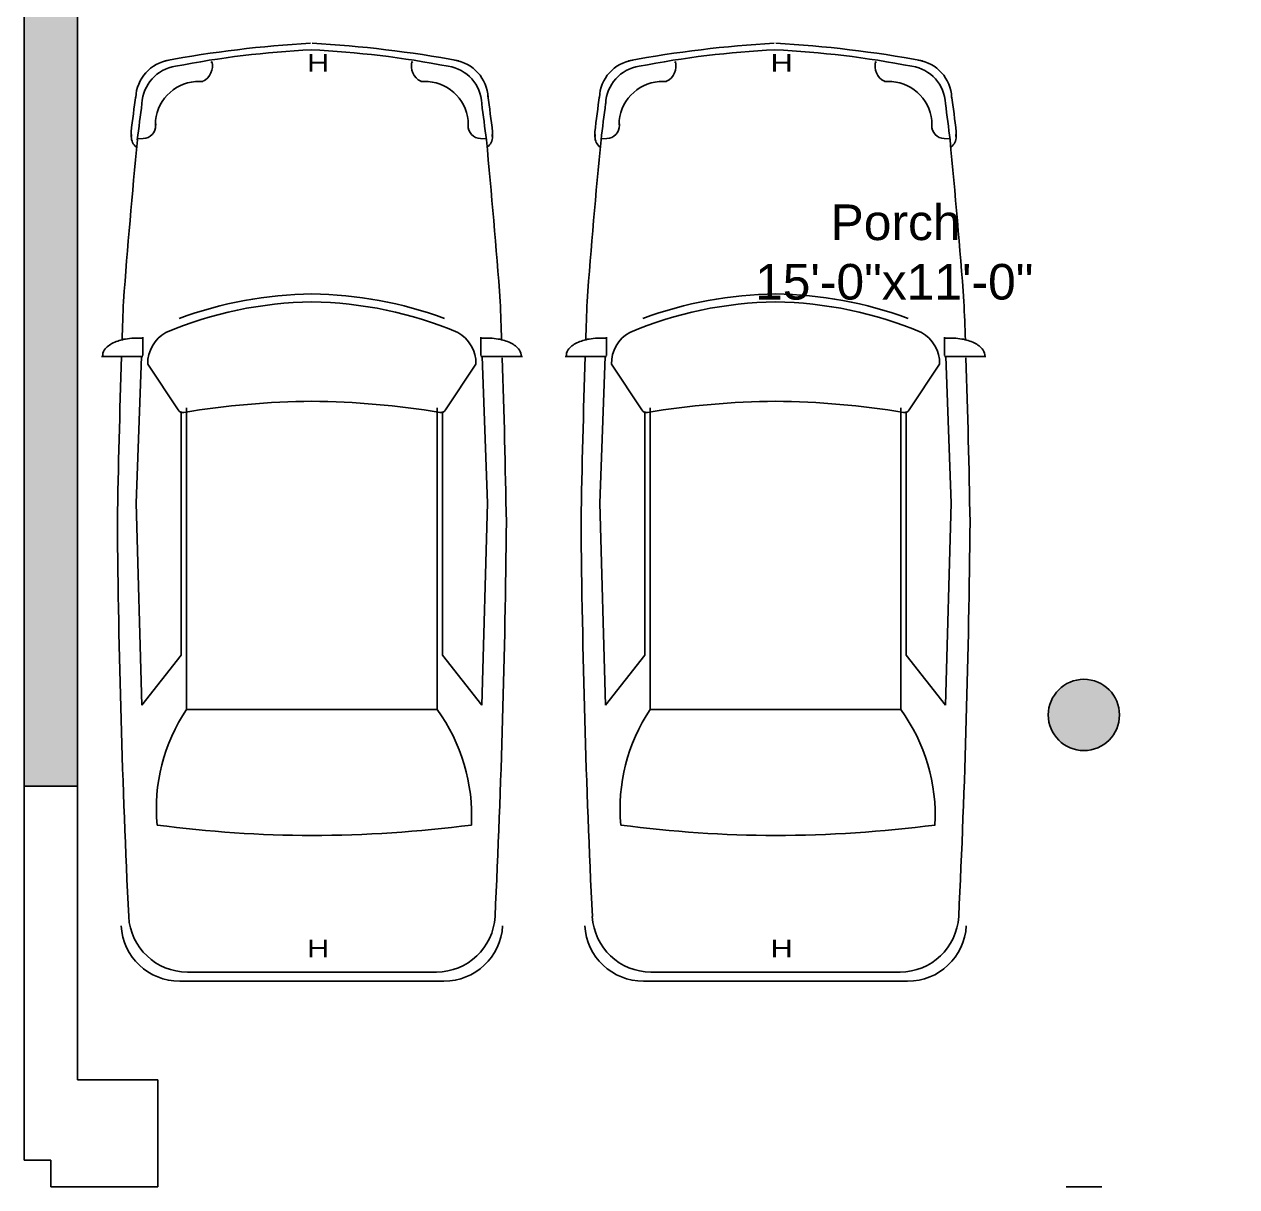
# Model space of a CAD drawing. Extents: x 22 to 562, y 18 to 1223.
# Drawn here: x 21.8 to 226.1, y 18.3 to 214.2 of the extents above; entities that cross this region are included whole.
import ezdxf

# ---------------------------------------------------------------- set-up
doc = ezdxf.new("R2010")
doc.units = 0
doc.header["$MEASUREMENT"] = 0
for name, color, linetype in [('FURN', 144, 'CONTINUOUS'), ('LABELS', 61, 'CONTINUOUS'), ('LINE', 7, 'CONTINUOUS'), ('WALLS', 7, 'CONTINUOUS')]:
    doc.layers.add(name, color=color, linetype=linetype)
doc.styles.get("Standard").update_dxf_attribs({"font": 'arial.ttf'})

msp = doc.modelspace()

# ---------------------------------------------------------------- hatches: boundary and pattern name
at = {"layer": 'LINE'}
h = msp.add_hatch(color=46, dxfattribs=at)
h.paths.add_polyline_path([(212.33, 391.78), (107.33, 391.78), (107.33, 382.78), (207.83, 382.78), (207.83, 378.28), (212.33, 378.28)])
h.paths.add_polyline_path([(516.83, 1129.78), (446.33, 1129.78), (446.33, 1120.78), (507.83, 1120.78), (507.83, 976.78), (419.33, 976.78), (419.33, 918.28), (423.83, 918.28), (423.83, 967.78), (507.83, 967.78), (507.83, 963.28), (516.83, 963.28)])
h.paths.add_polyline_path([(387.83, 1129.78), (383.33, 1129.78), (383.33, 1173.28), (374.33, 1173.28), (374.33, 1125.28), (330.83, 1125.28), (330.83, 1120.78), (387.83, 1120.78)])
h.paths.add_polyline_path([(137.33, 1129.78), (66.83, 1129.78), (66.83, 963.28), (75.83, 963.28), (75.83, 967.78), (159.83, 967.78), (159.83, 918.28), (164.33, 918.28), (164.33, 976.78), (75.83, 976.78), (75.83, 1120.78), (137.33, 1120.78)])
h.paths.add_polyline_path([(209.33, 1173.28), (200.33, 1173.28), (200.33, 1129.78), (195.83, 1129.78), (195.83, 1120.78), (252.83, 1120.78), (252.83, 1125.28), (209.33, 1125.28)])
h.paths.add_polyline_path([(516.83, 927.28), (507.83, 927.28), (507.83, 883.78), (423.83, 883.78), (423.83, 888.28), (419.33, 888.28), (419.33, 883.78), (414.83, 883.78), (414.83, 874.78), (507.83, 874.78), (507.83, 820.78), (516.83, 820.78)])
h.paths.add_polyline_path([(372.83, 883.78), (357.83, 883.78), (357.83, 976.78), (353.33, 976.78), (353.33, 883.78), (342.83, 883.78), (342.83, 874.78), (353.33, 874.78), (353.33, 741.28), (357.83, 741.28), (357.83, 874.78), (372.83, 874.78)], flags=16)
h.paths.add_polyline_path([(516.83, 748.78), (507.83, 748.78), (507.83, 694.78), (357.83, 694.78), (357.83, 699.28), (353.33, 699.28), (353.33, 685.78), (507.83, 685.78), (507.83, 649.78), (516.83, 649.78)])
h.paths.add_polyline_path([(516.83, 577.78), (507.83, 577.78), (507.83, 541.78), (363.83, 541.78), (363.83, 532.78), (371.33, 532.78), (371.33, 504.28), (375.83, 504.28), (375.83, 532.78), (507.83, 532.78), (507.83, 509.53), (516.83, 509.53)])
h.paths.add_polyline_path([(516.83, 461.53), (507.83, 461.53), (507.83, 438.28), (375.83, 438.28), (375.83, 462.28), (371.33, 462.28), (371.33, 433.78), (507.83, 433.78), (507.83, 424.78), (516.83, 424.78)])
h.paths.add_polyline_path([(516.83, 400.78), (507.83, 400.78), (507.83, 391.78), (503.33, 391.78), (503.33, 382.78), (507.83, 382.78), (507.83, 226.78), (477.83, 226.78), (477.83, 217.78), (516.83, 217.78)])
h.paths.add_polyline_path([(476.33, 391.78), (371.33, 391.78), (371.33, 378.28), (375.83, 378.28), (375.83, 382.78), (476.33, 382.78)])
h.paths.add_polyline_path([(405.83, 226.78), (375.83, 226.78), (375.83, 336.28), (371.33, 336.28), (371.33, 286.78), (363.83, 286.78), (363.83, 277.78), (371.33, 277.78), (371.33, 217.78), (405.83, 217.78)])
h.paths.add_polyline_path([(212.33, 277.78), (219.83, 277.78), (219.83, 286.78), (212.33, 286.78), (212.33, 336.28), (207.83, 336.28), (207.83, 226.78), (177.83, 226.78), (177.83, 217.78), (212.33, 217.78)])
h.paths.add_polyline_path([(206.33, 97.78, 1), (194.33, 97.78, 1)])
h.paths.add_polyline_path([(242.33, 169.78, 1), (230.33, 169.78, 1)])
h.paths.add_polyline_path([(341.33, 169.78, 1), (353.33, 169.78, 1)])
h.paths.add_polyline_path([(30.83, 226.78), (21.83, 226.78), (21.83, 85.78), (30.83, 85.78)])
h.paths.add_polyline_path([(80.33, 391.78), (75.83, 391.78), (75.83, 400.78), (66.83, 400.78), (66.83, 217.78), (105.83, 217.78), (105.83, 226.78), (75.83, 226.78), (75.83, 382.78), (80.33, 382.78)])
h.paths.add_polyline_path([(75.83, 461.53), (66.83, 461.53), (66.83, 424.78), (75.83, 424.78), (75.83, 433.78), (212.33, 433.78), (212.33, 462.28), (207.83, 462.28), (207.83, 438.28), (75.83, 438.28)])
h.paths.add_polyline_path([(219.83, 541.78), (75.83, 541.78), (75.83, 577.78), (66.83, 577.78), (66.83, 509.53), (75.83, 509.53), (75.83, 532.78), (207.83, 532.78), (207.83, 504.28), (212.33, 504.28), (212.33, 532.78), (219.83, 532.78)])
h.paths.add_polyline_path([(230.33, 699.28), (225.83, 699.28), (225.83, 694.78), (75.83, 694.78), (75.83, 748.78), (66.83, 748.78), (66.83, 649.78), (75.83, 649.78), (75.83, 685.78), (230.33, 685.78)])
h.paths.add_polyline_path([(240.83, 883.78), (230.33, 883.78), (230.33, 976.78), (225.83, 976.78), (225.83, 883.78), (210.83, 883.78), (210.83, 874.78), (225.83, 874.78), (225.83, 741.28), (230.33, 741.28), (230.33, 874.78), (240.83, 874.78)], flags=16)
h.paths.add_polyline_path([(168.83, 883.78), (164.33, 883.78), (164.33, 888.28), (159.83, 888.28), (159.83, 883.78), (75.83, 883.78), (75.83, 927.28), (66.83, 927.28), (66.83, 820.78), (75.83, 820.78), (75.83, 874.78), (168.83, 874.78)])
h.paths.add_polyline_path([(300.83, 883.78), (296.33, 883.78), (296.33, 1120.78), (300.83, 1120.78), (300.83, 1125.28), (296.33, 1125.28), (296.33, 1132.78), (296.33, 1213.78), (374.33, 1213.78), (374.33, 1209.28), (383.33, 1209.28), (383.33, 1222.78), (200.33, 1222.78), (200.33, 1213.78), (287.33, 1213.78), (287.33, 1125.28), (282.83, 1125.28), (282.83, 1120.78), (287.33, 1120.78), (287.33, 883.78), (282.83, 883.78), (282.83, 874.78), (287.33, 874.78), (287.33, 541.78), (279.83, 541.79), (279.83, 541.79), (279.83, 532.79), (287.33, 532.78), (287.33, 286.78), (279.83, 286.78), (279.83, 277.78), (287.33, 277.78), (287.33, 247.78), (296.33, 247.78), (296.33, 277.78), (303.83, 277.78), (303.83, 286.78), (296.33, 286.78), (296.33, 532.78), (303.83, 532.79), (303.83, 541.79), (296.33, 541.78), (296.33, 874.78), (300.83, 874.78)])

# ---------------------------------------------------------------- linework, layer by layer
at = {"layer": 'FURN'}
for p, q in [((53.28, 207.71), (53.42, 207.88)), ((87.28, 207.71), (87.14, 207.88)), ((131.39, 207.71), (131.53, 207.88)), ((165.39, 207.71), (165.25, 207.88)), ((51.94, 204.54), (51.4, 204.54)), ((88.63, 204.54), (89.17, 204.54)), ((130.04, 204.54), (129.5, 204.54)), ((166.73, 204.54), (167.27, 204.54)), ((43.95, 197.21), (43.95, 197.94)), ((43.97, 197.17), (43.95, 197.71)), ((96.59, 197.17), (96.61, 197.71)), ((96.62, 197.21), (96.62, 197.94)), ((122.05, 197.21), (122.05, 197.94)), ((122.08, 197.17), (122.06, 197.71)), ((174.7, 197.17), (174.72, 197.71)), ((174.72, 197.21), (174.72, 197.94)), ((39.86, 195.24), (39.87, 195.77)), ((39.89, 195.27), (39.87, 196.01)), ((40.89, 194.86), (41.85, 194.89)), ((99.68, 194.86), (98.71, 194.89)), ((100.68, 195.27), (100.7, 196.01)), ((100.7, 195.24), (100.7, 195.77)), ((117.99, 195.27), (117.97, 196.01)), ((117.97, 195.24), (117.97, 195.77)), ((118.99, 194.86), (119.96, 194.89)), ((177.78, 194.86), (176.82, 194.89)), ((178.78, 195.27), (178.8, 196.01)), ((178.81, 195.24), (178.8, 195.77)), ((41.8, 158.33), (41.8, 161.42)), ((98.77, 158.33), (98.77, 161.42)), ((119.9, 158.33), (119.9, 161.42)), ((176.87, 158.33), (176.87, 161.42)), ((41.8, 158.2), (34.83, 158.2)), ((40.68, 133.44), (41.58, 158.2)), ((98.77, 158.2), (105.74, 158.2)), ((99.89, 133.44), (98.98, 158.19)), ((119.9, 158.2), (112.93, 158.2)), ((118.78, 133.44), (119.69, 158.2)), ((176.87, 158.2), (183.84, 158.2)), ((177.99, 133.44), (177.09, 158.19)), ((42.64, 156.88), (47.76, 149.18)), ((97.92, 156.88), (92.8, 149.18)), ((120.75, 156.88), (125.87, 149.18)), ((176.03, 156.88), (170.91, 149.18)), ((49.18, 98.68), (49.18, 149.52)), ((91.38, 98.68), (91.38, 149.52)), ((127.29, 98.68), (127.29, 149.52)), ((169.49, 98.68), (169.49, 149.52)), ((48.27, 107.86), (48.27, 148.92)), ((92.29, 107.86), (92.29, 148.92)), ((126.38, 107.86), (126.38, 148.92)), ((170.4, 107.86), (170.4, 148.92)), ((41.63, 99.41), (40.68, 133.44)), ((98.93, 99.41), (99.89, 133.44)), ((119.74, 99.41), (118.78, 133.44)), ((177.04, 99.41), (177.99, 133.44)), ((41.63, 99.41), (48.27, 107.86)), ((98.93, 99.41), (92.29, 107.86)), ((119.74, 99.41), (126.38, 107.86)), ((177.04, 99.41), (170.4, 107.86)), ((49.18, 98.68), (70.28, 98.68)), ((91.38, 98.68), (70.28, 98.68)), ((127.29, 98.68), (148.39, 98.68)), ((169.49, 98.68), (148.39, 98.68)), ((49.31, 54.46), (70.28, 54.46)), ((91.26, 54.46), (70.28, 54.46)), ((127.41, 54.46), (148.39, 54.46)), ((169.36, 54.46), (148.39, 54.46)), ((48.03, 52.9), (70.28, 52.9)), ((92.53, 52.9), (70.28, 52.9)), ((126.14, 52.9), (148.39, 52.9)), ((170.64, 52.9), (148.39, 52.9))]:
    msp.add_line(p, q, dxfattribs=at)
for points in [[(41.66, 161.27, 0.053925), (38.9, 161.12, 0.068663), (36.82, 160.47, 0.12092), (35.32, 159.27, 0.217811), (35.08, 158.19)], [(105.49, 158.19, 0.217811), (105.25, 159.27, 0.12092), (103.75, 160.47, 0.068663), (101.67, 161.12, 0.053925), (98.9, 161.27)], [(119.77, 161.27, 0.053925), (117, 161.12, 0.068663), (114.92, 160.47, 0.12092), (113.42, 159.27, 0.217811), (113.18, 158.19)], [(183.59, 158.19, 0.217811), (183.35, 159.27, 0.12092), (181.85, 160.47, 0.068663), (179.77, 161.12, 0.053925), (177.01, 161.27)]]:
    msp.add_lwpolyline(points, format="xyb", dxfattribs=at)
for centre, radius, start, end in [((80.69, 17.85), 193.39, 93.1576, 100.4789), ((59.6, 14.85), 196.39, 79.6016, 86.8669), ((158.8, 17.85), 193.39, 93.1576, 100.4789), ((137.7, 14.85), 196.39, 79.6016, 86.8669), ((77.54, 53.67), 156.35, 92.6958, 101.1486), ((62.77, 51.07), 158.95, 78.9431, 87.3266), ((155.64, 53.67), 156.35, 92.6958, 101.1486), ((140.88, 51.07), 158.95, 78.9431, 87.3266), ((47.21, 201.57), 6.6, 98.2942, 177.6821), ((48.26, 200.54), 6.6, 98.2942, 177.6821), ((50.61, 207.14), 2.92, 297.1776, 14.8325), ((89.96, 207.14), 2.92, 165.1675, 242.8224), ((92.3, 200.54), 6.6, 2.3179, 81.7058), ((93.36, 201.57), 6.6, 2.3179, 81.7058), ((125.31, 201.57), 6.6, 98.2942, 177.6821), ((126.37, 200.54), 6.6, 98.2942, 177.6821), ((128.71, 207.14), 2.92, 297.1776, 14.8325), ((168.06, 207.14), 2.92, 165.1675, 242.8224), ((170.41, 200.54), 6.6, 2.3179, 81.7058), ((171.46, 201.57), 6.6, 2.3179, 81.7058), ((51.28, 197.16), 7.38, 89.0761, 173.9573), ((89.28, 197.16), 7.38, 6.0427, 90.9239), ((129.39, 197.16), 7.38, 89.0761, 173.9573), ((167.39, 197.16), 7.38, 6.0427, 90.9239), ((1854.66, -34.01), 1829.35, 172.58371, 172.77674), ((1855.71, -35.32), 1829.35, 172.58371, 172.77674), ((-1715.15, -35.32), 1829.35, 7.22326, 7.41629), ((-1714.1, -34.01), 1829.35, 7.22326, 7.41629), ((1932.77, -34.01), 1829.35, 172.58371, 172.77674), ((1933.82, -35.32), 1829.35, 172.58371, 172.77674), ((-1637.04, -35.32), 1829.35, 7.22326, 7.41629), ((-1635.99, -34.01), 1829.35, 7.22326, 7.41629), ((41.77, 197.09), 2.2, 272.0833, 2.0833), ((98.79, 197.09), 2.2, 177.9167, 267.9167), ((119.88, 197.09), 2.2, 272.0833, 2.0833), ((176.9, 197.09), 2.2, 177.9167, 267.9167), ((1386.67, 65.28), 1351.99, 174.50711, 175.66592), ((42.06, 195.22), 2.2, 179.5774, 232.4672), ((-1246.1, 65.28), 1351.99, 4.33408, 5.49289), ((98.5, 195.22), 2.2, 307.5328, 0.4226), ((1464.77, 65.28), 1351.99, 174.50711, 175.66592), ((120.17, 195.22), 2.2, 179.5774, 232.4672), ((-1168, 65.28), 1351.99, 4.33408, 5.49289), ((176.61, 195.22), 2.2, 307.5328, 0.4226), ((71.08, 102.17), 66.56, 90.6897, 110.3474), ((69.48, 102.17), 66.56, 69.6526, 89.3103), ((149.19, 102.17), 66.56, 90.6897, 110.3474), ((147.59, 102.17), 66.56, 69.6526, 89.3103), ((1911.12, 97.42), 1873.89, 177.85842, 178.05632), ((71.18, 101.87), 65.51, 90.787, 112.8806), ((69.38, 101.87), 65.51, 67.1194, 89.213), ((-1770.56, 97.42), 1873.89, 1.94368, 2.14158), ((1989.23, 97.42), 1873.89, 177.85842, 178.05632), ((149.29, 101.87), 65.51, 90.787, 112.8806), ((147.49, 101.87), 65.51, 67.1194, 89.213), ((-1692.45, 97.42), 1873.89, 1.94368, 2.14158), ((48.58, 157.03), 5.94, 118.9076, 181.4498), ((91.98, 157.03), 5.94, 358.5502, 61.0924), ((126.69, 157.03), 5.94, 118.9076, 181.4498), ((170.09, 157.03), 5.94, 358.5502, 61.0924), ((1911.12, 97.42), 1873.89, 178.14124, 178.99503), ((-1770.56, 97.42), 1873.89, 1.00497, 1.85076), ((1989.23, 97.42), 1873.89, 178.14124, 178.99503), ((-1692.45, 97.42), 1873.89, 1.00497, 1.85076), ((48.53, 149.63), 0.891, 210.2564, 280.6093), ((71.84, 8.71), 141.94, 90.6284, 99.3835), ((68.73, 8.71), 141.94, 80.6165, 89.3716), ((92.03, 149.63), 0.891, 259.3907, 329.7436), ((126.64, 149.63), 0.891, 210.2564, 280.6093), ((149.94, 8.71), 141.94, 90.6284, 99.3835), ((146.83, 8.71), 141.94, 80.6165, 89.3716), ((170.14, 149.63), 0.891, 259.3907, 329.7436), ((1726.92, 145.49), 1689.47, 180.51542, 182.77151), ((-1586.36, 145.49), 1689.47, 357.22849, 359.48458), ((1805.03, 145.49), 1689.47, 180.51542, 182.77151), ((-1508.25, 145.49), 1689.47, 357.22849, 359.48458), ((73.83, 82.06), 29.74, 146.0028, 185.4682), ((66.83, 80.82), 30.36, 356.975, 36.027), ((151.94, 82.06), 29.74, 146.0028, 185.4682), ((144.93, 80.82), 30.36, 356.975, 36.027), ((71.15, 282.77), 205.32, 262.4659, 269.7568), ((69.39, 295.78), 218.33, 270.2356, 277.3058), ((149.26, 282.77), 205.32, 262.4659, 269.7568), ((147.49, 295.78), 218.33, 270.2356, 277.3058), ((49.31, 64.36), 9.9, 183.272, 270), ((91.26, 64.36), 9.9, 270, 356.728), ((127.41, 64.36), 9.9, 183.272, 270), ((169.36, 64.36), 9.9, 270, 356.728), ((48.03, 62.8), 9.9, 183.272, 270), ((92.53, 62.8), 9.9, 270, 356.728), ((126.14, 62.8), 9.9, 183.272, 270), ((170.64, 62.8), 9.9, 270, 356.728)]:
    msp.add_arc(centre, radius, start, end, dxfattribs=at)
at = {"layer": 'LINE'}
for p, q in [((21.83, 226.78), (21.83, 85.78)), ((30.83, 226.78), (30.83, 85.78)), ((30.83, 85.78), (21.83, 85.78))]:
    msp.add_line(p, q, dxfattribs=at)
msp.add_circle((200.33, 97.78), 6, dxfattribs=at)
at = {"layer": 'WALLS', "color": 8}
for p, q in [((21.83, 85.78), (21.83, 22.78)), ((30.83, 85.78), (30.83, 36.28)), ((30.83, 36.28), (44.33, 36.28)), ((44.33, 36.28), (44.33, 18.28)), ((21.83, 22.78), (26.33, 22.78)), ((26.33, 22.78), (26.33, 18.28)), ((26.33, 18.28), (44.33, 18.28)), ((197.33, 18.28), (203.33, 18.28))]:
    msp.add_line(p, q, dxfattribs=at)

# ---------------------------------------------------------------- texts
at = {"layer": 'FURN', "width": 1.25}
for p in [(69.46, 206.16), (147.56, 206.16), (69.46, 56.96), (147.56, 56.96)]:
    msp.add_text('H', height=2.97, dxfattribs=at).set_placement(p)
at = {"layer": 'LABELS'}
for s, p in [('Porch', (157.66, 177.79)), ('15\'-0"x11\'-0"', (144.94, 167.77))]:
    msp.add_text(s, height=6, dxfattribs=at).set_placement(p)

doc.saveas('drawing.dxf')
